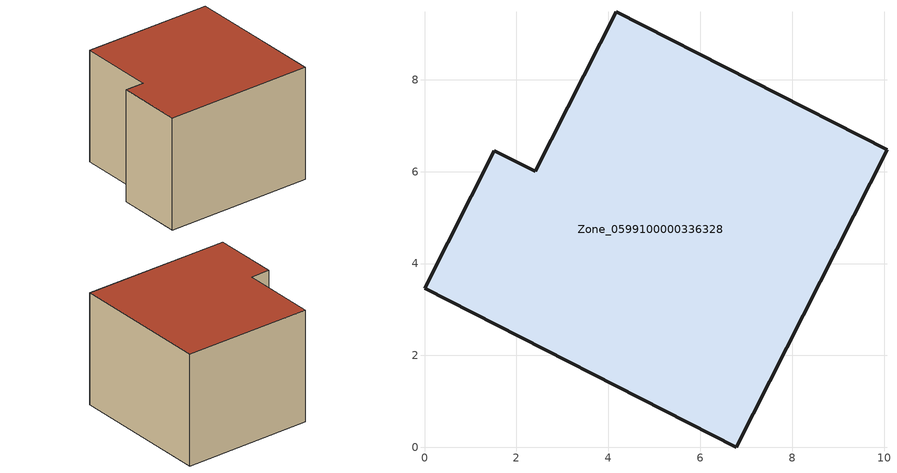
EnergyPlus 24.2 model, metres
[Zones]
Zone_0599100000336328
 floor ground (C_G): 6.78,0 0,3.46 1.52,6.46 2.41,6.01 4.17,9.48 10.06,6.47 z0
 wall outside (C_F): 2.41,6.01 1.52,6.46 0,3.46 6.78,0 10.06,6.47 4.17,9.48 2.41,6.01 z0:5.78
 roof outside (C_R): 10.06,6.47 4.17,9.48 2.41,6.01 1.52,6.46 0,3.46 6.78,0 z5.78
[BUILDING]
Pand.0599100000336328: North Axis=0; Terrain=City; Loads Convergence Tolerance Value=0.04; Temperature Convergence Tolerance Value=0.4; Solar Distribution=FullExterior; Maximum Number of Warmup Days=25; Minimum Number of Warmup Days=1
[Site:Location]
Rotterdam.The.Hague.AP_ZH_NLD Design_Conditions: Latitude=51.96; Longitude=4.45; Time Zone=1; Elevation=-4.5
[SITE:GROUNDTEMPERATURE:BUILDINGSURFACE]
18, 18, 18, 18, 18, 18, 18, 18, 18, 18, 18, 18
[MATERIAL] Thermal Absorptance=0.9; Solar Absorptance=0.7; Visible Absorptance=0.7
Name | Roughness | Thickness | Conductivity | Density | Specific Heat
G.TI.1975-1991 | MediumSmooth | 0.15 | 0.288461 | 540 | 1210
F.TI.1975-1991 | Rough | 0.3 | 0.230769 | 1920 | 840
R.TI.1975-1991 | MediumRough | 0.2 | 0.153846 | 1500 | 1000
[CONSTRUCTION]
C_G: G.TI.1975-1991
C_F: F.TI.1975-1991
C_R: R.TI.1975-1991
[ZONE]
Zone_0599100000336328: Type=1; Multiplier=1; Ceiling Height=Autocalculate; Volume=Autocalculate; Floor Area=autocalculate; Part of Total Floor Area=Yes
[ZONEINFILTRATION:DESIGNFLOWRATE]
Infil_Zone_0599100000336328: Zone or ZoneList or Space or SpaceList=Zone_0599100000336328; Schedule=AlwaysOn; Design Flow Rate Calculation Method=Flow/Area; Flow Rate per Floor Area=0.003; Constant Term Coefficient=1; Temperature Term Coefficient=0; Velocity Term Coefficient=0; Velocity Squared Term Coefficient=0
[HVACTEMPLATE:ZONE:IDEALLOADSAIRSYSTEM]
Zone_0599100000336328: Maximum Heating Supply Air Temperature=50; Minimum Cooling Supply Air Temperature=13; Maximum Heating Supply Air Humidity Ratio=0.0156; Minimum Cooling Supply Air Humidity Ratio=0.0077; Heating Limit=NoLimit; Cooling Limit=NoLimit; Dehumidification Control Type=ConstantSensibleHeatRatio; Cooling Sensible Heat Ratio=0.7; Dehumidification Setpoint=60; Humidification Control Type=None; Humidification Setpoint=30; Outdoor Air Method=None; Outdoor Air Flow Rate per Person=0.00944; Outdoor Air Flow Rate per Zone Floor Area=0; Outdoor Air Flow Rate per Zone=0; Demand Controlled Ventilation Type=None; Outdoor Air Economizer Type=NoEconomizer; Heat Recovery Type=None; Sensible Heat Recovery Effectiveness=0.7; Latent Heat Recovery Effectiveness=0.65
[ZONECONTROL:THERMOSTAT]
ThermostatControl_Zone_0599100000336328: Zone or ZoneList=Zone_0599100000336328; Control Type Schedule=DualSetpointControlType; Control 1=Thermostat_Zone_0599100000336328; Temperature Difference Between Cutout And Setpoint=0
[THERMOSTATSETPOINT:DUALSETPOINT]
Thermostat_Zone_0599100000336328: Heating Setpoint Temperature Schedule=HeatingSetpoint_Zone_0599100000336328; Cooling Setpoint Temperature Schedule=CoolingSetpoint_Zone_0599100000336328
[SCHEDULE:COMPACT]
HeatingSetpoint_Zone_0599100000336328: Through: 12/31, For: AllDays, Until: 24:00, 21
CoolingSetpoint_Zone_0599100000336328: Through: 12/31, For: AllDays, Until: 24:00, 24
DualSetpointControlType: Through: 12/31, For: AllDays, Until: 24:00, 4
AlwaysOn: Through: 12/31, For: AllDays, Until: 24:00, 1
